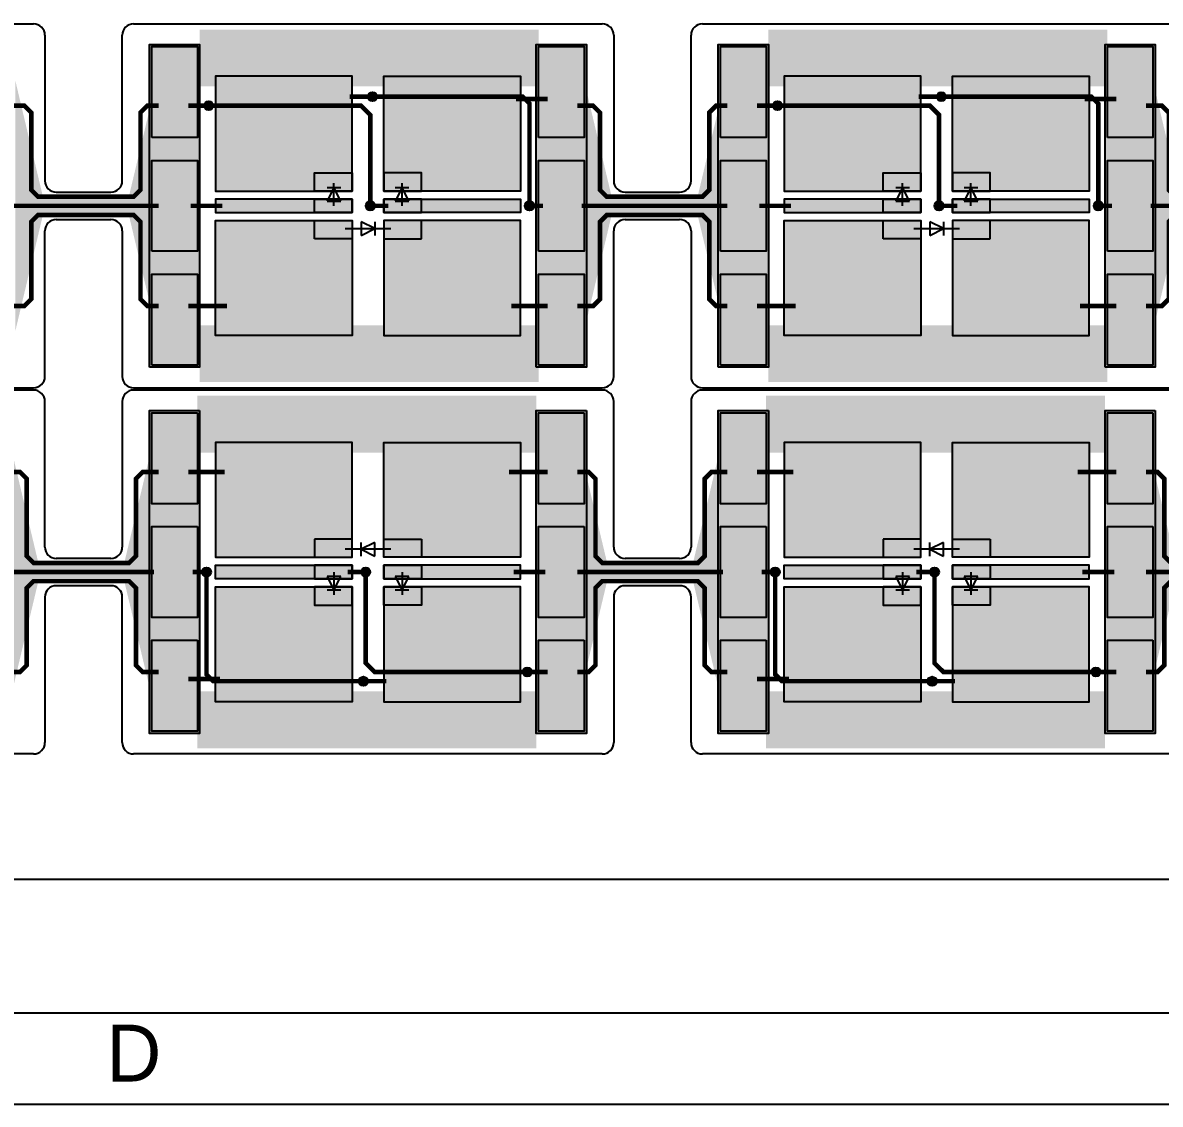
# Model space of a CAD drawing. Extents: x 1822 to 2392, y 725 to 1125.
# Drawn here: x 2037.5 to 2087.5, y 725.2 to 772.8 of the extents above; entities that cross this region are included whole.
import ezdxf

# ---------------------------------------------------------------- set-up
doc = ezdxf.new("R2010")
doc.units = 0
doc.header["$LTSCALE"] = 0.2
doc.layers.get('0').update_dxf_attribs({"linetype": 'CONTINUOUS'})
for name, color, linetype in [('BS', 1, 'CONTINUOUS'), ('Durchsteiger', 3, 'CONTINUOUS'), ('LED', 7, 'CONTINUOUS'), ('LS', 5, 'CONTINUOUS'), ('Rand', 6, 'CONTINUOUS')]:
    doc.layers.add(name, color=color, linetype=linetype)

# ---------------------------------------------------------------- blocks, each defined once
blk = doc.blocks.new('A2Q')
blk.add_line((570, 4), (4, 4))
blk.add_lwpolyline([(0, 0), (570, 0), (570, 400), (0, 400)], close=True)
blk.add_text('D', height=2.5).set_placement((219, 1))

msp = doc.modelspace()

# ---------------------------------------------------------------- hatches: boundary and pattern name
at = {"layer": 'BS'}
h = msp.add_hatch(color=256, dxfattribs=at)
h.paths.add_polyline_path([(2045.2, 771.7), (2043.2, 771.7), (2043.2, 767.7), (2045.2, 767.7)])
h.paths.add_polyline_path([(2045.2, 766.7), (2043.2, 766.7), (2043.2, 762.7), (2045.2, 762.7)])
h.paths.add_polyline_path([(2045.2, 761.7), (2043.2, 761.7), (2043.2, 757.7), (2045.2, 757.7)])
h = msp.add_hatch(color=256, dxfattribs=at)
h.paths.add_polyline_path([(2062.2, 771.7), (2060.2, 771.7), (2060.2, 767.7), (2062.2, 767.7)])
h.paths.add_polyline_path([(2062.2, 766.7), (2060.2, 766.7), (2060.2, 762.7), (2062.2, 762.7)])
h.paths.add_polyline_path([(2062.2, 761.7), (2060.2, 761.7), (2060.2, 757.7), (2062.2, 757.7)])
h = msp.add_hatch(color=256, dxfattribs=at)
h.paths.add_polyline_path([(2070.2, 771.7), (2068.2, 771.7), (2068.2, 767.7), (2070.2, 767.7)])
h.paths.add_polyline_path([(2070.2, 766.7), (2068.2, 766.7), (2068.2, 762.7), (2070.2, 762.7)])
h.paths.add_polyline_path([(2070.2, 761.7), (2068.2, 761.7), (2068.2, 757.7), (2070.2, 757.7)])
h = msp.add_hatch(color=256, dxfattribs=at)
h.paths.add_polyline_path([(2087.2, 771.7), (2085.2, 771.7), (2085.2, 767.7), (2087.2, 767.7)])
h.paths.add_polyline_path([(2087.2, 766.7), (2085.2, 766.7), (2085.2, 762.7), (2087.2, 762.7)])
h.paths.add_polyline_path([(2087.2, 761.7), (2085.2, 761.7), (2085.2, 757.7), (2087.2, 757.7)])
h = msp.add_hatch(color=256, dxfattribs=at)
h.paths.add_polyline_path([(2046, 770.4), (2046, 765.35), (2050.35, 765.35), (2050.35, 766.15), (2052, 766.15), (2052, 770.4)])
h.paths.add_polyline_path([(2046, 765), (2046, 764.4), (2050.35, 764.4), (2050.35, 765)])
h.paths.add_polyline_path([(2046, 764.05), (2046, 759), (2052, 759), (2052, 763.25), (2050.35, 763.25), (2050.35, 764.05)])
h.paths.add_polyline_path([(2055.05, 764.05), (2055.05, 763.25), (2053.4, 763.25), (2053.4, 759), (2059.4, 759), (2059.4, 764.05)])
h.paths.add_polyline_path([(2055.05, 765), (2055.05, 764.4), (2059.4, 764.4), (2059.4, 765)])
h.paths.add_polyline_path([(2053.4, 770.4), (2053.4, 766.15), (2055.05, 766.15), (2055.05, 765.35), (2059.4, 765.35), (2059.4, 770.4)])
h.paths.add_polyline_path([(2053.4, 766.15), (2053.4, 765.35), (2054.125, 765.35), (2054.2, 765.5), (2054.275, 765.35), (2055.05, 765.35), (2055.05, 766.15)], flags=17)
h.paths.add_polyline_path([(2053.4, 765), (2053.4, 764.4), (2055.05, 764.4), (2055.05, 765), (2054.45, 765), (2054.5, 764.9), (2053.9, 764.9), (2053.95, 765)])
h.paths.add_polyline_path([(2053.4, 764.05), (2053.4, 763.25), (2055.05, 763.25), (2055.05, 764.05)], flags=17)
h.paths.add_polyline_path([(2050.35, 764.05), (2050.35, 763.25), (2052, 763.25), (2052, 764.05)], flags=16)
h.paths.add_polyline_path([(2050.35, 765), (2050.35, 764.4), (2052, 764.4), (2052, 765), (2051.45, 765), (2051.5, 764.9), (2050.9, 764.9), (2050.95, 765)])
h.paths.add_polyline_path([(2050.35, 766.15), (2050.35, 765.35), (2051.125, 765.35), (2051.2, 765.5), (2051.275, 765.35), (2052, 765.35), (2052, 766.15)], flags=17)
h = msp.add_hatch(color=256, dxfattribs=at)
h.paths.add_polyline_path([(2071, 770.4), (2071, 765.35), (2075.35, 765.35), (2075.35, 766.15), (2077, 766.15), (2077, 770.4)])
h.paths.add_polyline_path([(2071, 765), (2071, 764.4), (2075.35, 764.4), (2075.35, 765)])
h.paths.add_polyline_path([(2071, 764.05), (2071, 759), (2077, 759), (2077, 763.25), (2075.35, 763.25), (2075.35, 764.05)])
h.paths.add_polyline_path([(2080.05, 764.05), (2080.05, 763.25), (2078.4, 763.25), (2078.4, 759), (2084.4, 759), (2084.4, 764.05)])
h.paths.add_polyline_path([(2080.05, 765), (2080.05, 764.4), (2084.4, 764.4), (2084.4, 765)])
h.paths.add_polyline_path([(2078.4, 770.4), (2078.4, 766.15), (2080.05, 766.15), (2080.05, 765.35), (2084.4, 765.35), (2084.4, 770.4)])
h.paths.add_polyline_path([(2078.4, 766.15), (2078.4, 765.35), (2079.125, 765.35), (2079.2, 765.5), (2079.275, 765.35), (2080.05, 765.35), (2080.05, 766.15)], flags=17)
h.paths.add_polyline_path([(2078.4, 765), (2078.4, 764.4), (2080.05, 764.4), (2080.05, 765), (2079.45, 765), (2079.5, 764.9), (2078.9, 764.9), (2078.95, 765)])
h.paths.add_polyline_path([(2078.4, 764.05), (2078.4, 763.25), (2080.05, 763.25), (2080.05, 764.05)], flags=17)
h.paths.add_polyline_path([(2075.35, 764.05), (2075.35, 763.25), (2077, 763.25), (2077, 764.05)], flags=16)
h.paths.add_polyline_path([(2075.35, 765), (2075.35, 764.4), (2077, 764.4), (2077, 765), (2076.45, 765), (2076.5, 764.9), (2075.9, 764.9), (2075.95, 765)])
h.paths.add_polyline_path([(2075.35, 766.15), (2075.35, 765.35), (2076.125, 765.35), (2076.2, 765.5), (2076.275, 765.35), (2077, 765.35), (2077, 766.15)], flags=17)
h = msp.add_hatch(color=256, dxfattribs=at)
h.paths.add_polyline_path([(2043.2, 741.6), (2045.2, 741.6), (2045.2, 745.6), (2043.2, 745.6)])
h.paths.add_polyline_path([(2043.2, 746.6), (2045.2, 746.6), (2045.2, 750.6), (2043.2, 750.6)])
h.paths.add_polyline_path([(2043.2, 751.6), (2045.2, 751.6), (2045.2, 755.6), (2043.2, 755.6)])
h = msp.add_hatch(color=256, dxfattribs=at)
h.paths.add_polyline_path([(2060.2, 741.6), (2062.2, 741.6), (2062.2, 745.6), (2060.2, 745.6)])
h.paths.add_polyline_path([(2060.2, 746.6), (2062.2, 746.6), (2062.2, 750.6), (2060.2, 750.6)])
h.paths.add_polyline_path([(2060.2, 751.6), (2062.2, 751.6), (2062.2, 755.6), (2060.2, 755.6)])
h = msp.add_hatch(color=256, dxfattribs=at)
h.paths.add_polyline_path([(2068.2, 741.6), (2070.2, 741.6), (2070.2, 745.6), (2068.2, 745.6)])
h.paths.add_polyline_path([(2068.2, 746.6), (2070.2, 746.6), (2070.2, 750.6), (2068.2, 750.6)])
h.paths.add_polyline_path([(2068.2, 751.6), (2070.2, 751.6), (2070.2, 755.6), (2068.2, 755.6)])
h = msp.add_hatch(color=256, dxfattribs=at)
h.paths.add_polyline_path([(2085.2, 741.6), (2087.2, 741.6), (2087.2, 745.6), (2085.2, 745.6)])
h.paths.add_polyline_path([(2085.2, 746.6), (2087.2, 746.6), (2087.2, 750.6), (2085.2, 750.6)])
h.paths.add_polyline_path([(2085.2, 751.6), (2087.2, 751.6), (2087.2, 755.6), (2085.2, 755.6)])
h = msp.add_hatch(color=256, dxfattribs=at)
h.paths.add_polyline_path([(2059.4, 742.9), (2059.4, 747.95), (2055.05, 747.95), (2055.05, 747.15), (2053.4, 747.15), (2053.4, 742.9)])
h.paths.add_polyline_path([(2059.4, 748.3), (2059.4, 748.9), (2055.05, 748.9), (2055.05, 748.3)])
h.paths.add_polyline_path([(2059.4, 749.25), (2059.4, 754.3), (2053.4, 754.3), (2053.4, 750.05), (2055.05, 750.05), (2055.05, 749.25)])
h.paths.add_polyline_path([(2050.35, 749.25), (2050.35, 750.05), (2052, 750.05), (2052, 754.3), (2046, 754.3), (2046, 749.25)])
h.paths.add_polyline_path([(2050.35, 748.3), (2050.35, 748.9), (2046, 748.9), (2046, 748.3)])
h.paths.add_polyline_path([(2052, 742.9), (2052, 747.15), (2050.35, 747.15), (2050.35, 747.95), (2046, 747.95), (2046, 742.9)])
h.paths.add_polyline_path([(2052, 747.15), (2052, 747.95), (2051.275, 747.95), (2051.2, 747.8), (2051.125, 747.95), (2050.35, 747.95), (2050.35, 747.15)], flags=17)
h.paths.add_polyline_path([(2052, 748.3), (2052, 748.9), (2050.35, 748.9), (2050.35, 748.3), (2050.95, 748.3), (2050.9, 748.4), (2051.5, 748.4), (2051.45, 748.3)])
h.paths.add_polyline_path([(2052, 749.25), (2052, 750.05), (2050.35, 750.05), (2050.35, 749.25)], flags=17)
h.paths.add_polyline_path([(2055.05, 749.25), (2055.05, 750.05), (2053.4, 750.05), (2053.4, 749.25)], flags=16)
h.paths.add_polyline_path([(2055.05, 748.3), (2055.05, 748.9), (2053.4, 748.9), (2053.4, 748.3), (2053.95, 748.3), (2053.9, 748.4), (2054.5, 748.4), (2054.45, 748.3)])
h.paths.add_polyline_path([(2055.05, 747.15), (2055.05, 747.95), (2054.275, 747.95), (2054.2, 747.8), (2054.125, 747.95), (2053.4, 747.95), (2053.4, 747.15)], flags=17)
h = msp.add_hatch(color=256, dxfattribs=at)
h.paths.add_polyline_path([(2084.4, 742.9), (2084.4, 747.95), (2080.05, 747.95), (2080.05, 747.15), (2078.4, 747.15), (2078.4, 742.9)])
h.paths.add_polyline_path([(2084.4, 748.3), (2084.4, 748.9), (2080.05, 748.9), (2080.05, 748.3)])
h.paths.add_polyline_path([(2084.4, 749.25), (2084.4, 754.3), (2078.4, 754.3), (2078.4, 750.05), (2080.05, 750.05), (2080.05, 749.25)])
h.paths.add_polyline_path([(2075.35, 749.25), (2075.35, 750.05), (2077, 750.05), (2077, 754.3), (2071, 754.3), (2071, 749.25)])
h.paths.add_polyline_path([(2075.35, 748.3), (2075.35, 748.9), (2071, 748.9), (2071, 748.3)])
h.paths.add_polyline_path([(2077, 742.9), (2077, 747.15), (2075.35, 747.15), (2075.35, 747.95), (2071, 747.95), (2071, 742.9)])
h.paths.add_polyline_path([(2077, 747.15), (2077, 747.95), (2076.275, 747.95), (2076.2, 747.8), (2076.125, 747.95), (2075.35, 747.95), (2075.35, 747.15)], flags=17)
h.paths.add_polyline_path([(2077, 748.3), (2077, 748.9), (2075.35, 748.9), (2075.35, 748.3), (2075.95, 748.3), (2075.9, 748.4), (2076.5, 748.4), (2076.45, 748.3)])
h.paths.add_polyline_path([(2077, 749.25), (2077, 750.05), (2075.35, 750.05), (2075.35, 749.25)], flags=17)
h.paths.add_polyline_path([(2080.05, 749.25), (2080.05, 750.05), (2078.4, 750.05), (2078.4, 749.25)], flags=16)
h.paths.add_polyline_path([(2080.05, 748.3), (2080.05, 748.9), (2078.4, 748.9), (2078.4, 748.3), (2078.95, 748.3), (2078.9, 748.4), (2079.5, 748.4), (2079.45, 748.3)])
h.paths.add_polyline_path([(2080.05, 747.15), (2080.05, 747.95), (2079.275, 747.95), (2079.2, 747.8), (2079.125, 747.95), (2078.4, 747.95), (2078.4, 747.15)], flags=17)
at = {"layer": 'Durchsteiger'}
for points in [[(2052.9, 769.7, 1), (2052.9, 769.3, 1)], [(2077.9, 769.7, 1), (2077.9, 769.3, 1)], [(2045.7, 769.3, 1), (2045.7, 768.9, 1)], [(2070.7, 769.3, 1), (2070.7, 768.9, 1)], [(2052.8, 764.9, 1), (2052.8, 764.5, 1)], [(2059.8, 764.9, 1), (2059.8, 764.5, 1)], [(2077.8, 764.9, 1), (2077.8, 764.5, 1)], [(2084.8, 764.9, 1), (2084.8, 764.5, 1)], [(2045.6, 748.4, 1), (2045.6, 748.8, 1)], [(2052.6, 748.4, 1), (2052.6, 748.8, 1)], [(2070.6, 748.4, 1), (2070.6, 748.8, 1)], [(2077.6, 748.4, 1), (2077.6, 748.8, 1)], [(2059.7, 744, 1), (2059.7, 744.4, 1)], [(2084.7, 744, 1), (2084.7, 744.4, 1)], [(2052.5, 743.6, 1), (2052.5, 744, 1)], [(2077.5, 743.6, 1), (2077.5, 744, 1)]]:
    msp.add_hatch(color=256, dxfattribs=at).paths.add_polyline_path(points)
at = {"layer": 'LS'}
for points in [[(2045.3, 771.8), (2043.1, 771.8), (2043.1, 757.6), (2045.3, 757.6)], [(2062.3, 771.8), (2060.1, 771.8), (2060.1, 757.6), (2062.3, 757.6)], [(2070.3, 771.8), (2068.1, 771.8), (2068.1, 757.6), (2070.3, 757.6)], [(2087.3, 771.8), (2085.1, 771.8), (2085.1, 757.6), (2087.3, 757.6)], [(2045.3, 755.7), (2043.1, 755.7), (2043.1, 741.5), (2045.3, 741.5)], [(2062.3, 755.7), (2060.1, 755.7), (2060.1, 741.5), (2062.3, 741.5)], [(2070.3, 755.7), (2068.1, 755.7), (2068.1, 741.5), (2070.3, 741.5)], [(2087.3, 755.7), (2085.1, 755.7), (2085.1, 741.5), (2087.3, 741.5)]]:
    msp.add_hatch(color=256, dxfattribs=at).paths.add_polyline_path(points)

# ---------------------------------------------------------------- linework, layer by layer
at = {"layer": 'BS'}
for p, q in [((2052.6, 764.7), (2052.8, 764.7)), ((2052.7, 764.6), (2052.7, 764.8)), ((2077.6, 764.7), (2077.8, 764.7)), ((2077.7, 764.6), (2077.7, 764.8)), ((2052.8, 748.6), (2052.6, 748.6)), ((2052.7, 748.7), (2052.7, 748.5)), ((2077.8, 748.6), (2077.6, 748.6)), ((2077.7, 748.7), (2077.7, 748.5))]:
    msp.add_line(p, q, dxfattribs=at)
for points in [[(2043.2, 767.7), (2043.2, 771.7), (2045.2, 771.7), (2045.2, 767.7)], [(2060.2, 767.7), (2060.2, 771.7), (2062.2, 771.7), (2062.2, 767.7)], [(2068.2, 767.7), (2068.2, 771.7), (2070.2, 771.7), (2070.2, 767.7)], [(2085.2, 767.7), (2085.2, 771.7), (2087.2, 771.7), (2087.2, 767.7)], [(2052, 765.35), (2052, 770.4), (2046, 770.4), (2046, 765.35)], [(2053.4, 765.35), (2053.4, 770.4), (2059.4, 770.4), (2059.4, 765.35)], [(2077, 765.35), (2077, 770.4), (2071, 770.4), (2071, 765.35)], [(2078.4, 765.35), (2078.4, 770.4), (2084.4, 770.4), (2084.4, 765.35)], [(2043.2, 762.7), (2043.2, 766.7), (2045.2, 766.7), (2045.2, 762.7)], [(2060.2, 762.7), (2060.2, 766.7), (2062.2, 766.7), (2062.2, 762.7)], [(2068.2, 762.7), (2068.2, 766.7), (2070.2, 766.7), (2070.2, 762.7)], [(2085.2, 762.7), (2085.2, 766.7), (2087.2, 766.7), (2087.2, 762.7)], [(2050.35, 765.35), (2050.35, 766.15), (2052, 766.15), (2052, 765.35)], [(2055.05, 765.35), (2055.05, 766.15), (2053.4, 766.15), (2053.4, 765.35)], [(2075.35, 765.35), (2075.35, 766.15), (2077, 766.15), (2077, 765.35)], [(2080.05, 765.35), (2080.05, 766.15), (2078.4, 766.15), (2078.4, 765.35)], [(2052, 764.4), (2052, 765), (2046, 765), (2046, 764.4)], [(2050.35, 764.4), (2050.35, 765), (2052, 765), (2052, 764.4)], [(2055.05, 764.4), (2055.05, 765), (2053.4, 765), (2053.4, 764.4)], [(2053.4, 764.4), (2053.4, 765), (2059.4, 765), (2059.4, 764.4)], [(2077, 764.4), (2077, 765), (2071, 765), (2071, 764.4)], [(2075.35, 764.4), (2075.35, 765), (2077, 765), (2077, 764.4)], [(2080.05, 764.4), (2080.05, 765), (2078.4, 765), (2078.4, 764.4)], [(2078.4, 764.4), (2078.4, 765), (2084.4, 765), (2084.4, 764.4)], [(2052, 764.05), (2052, 759), (2046, 759), (2046, 764.05)], [(2050.35, 763.25), (2050.35, 764.05), (2052, 764.05), (2052, 763.25)], [(2055.05, 763.25), (2055.05, 764.05), (2053.4, 764.05), (2053.4, 763.25)], [(2053.4, 764.05), (2053.4, 759), (2059.4, 759), (2059.4, 764.05)], [(2077, 764.05), (2077, 759), (2071, 759), (2071, 764.05)], [(2075.35, 763.25), (2075.35, 764.05), (2077, 764.05), (2077, 763.25)], [(2080.05, 763.25), (2080.05, 764.05), (2078.4, 764.05), (2078.4, 763.25)], [(2078.4, 764.05), (2078.4, 759), (2084.4, 759), (2084.4, 764.05)], [(2043.2, 757.7), (2043.2, 761.7), (2045.2, 761.7), (2045.2, 757.7)], [(2060.2, 757.7), (2060.2, 761.7), (2062.2, 761.7), (2062.2, 757.7)], [(2068.2, 757.7), (2068.2, 761.7), (2070.2, 761.7), (2070.2, 757.7)], [(2085.2, 757.7), (2085.2, 761.7), (2087.2, 761.7), (2087.2, 757.7)], [(2045.2, 755.6), (2045.2, 751.6), (2043.2, 751.6), (2043.2, 755.6)], [(2062.2, 755.6), (2062.2, 751.6), (2060.2, 751.6), (2060.2, 755.6)], [(2070.2, 755.6), (2070.2, 751.6), (2068.2, 751.6), (2068.2, 755.6)], [(2087.2, 755.6), (2087.2, 751.6), (2085.2, 751.6), (2085.2, 755.6)], [(2052, 749.25), (2052, 754.3), (2046, 754.3), (2046, 749.25)], [(2053.4, 749.25), (2053.4, 754.3), (2059.4, 754.3), (2059.4, 749.25)], [(2077, 749.25), (2077, 754.3), (2071, 754.3), (2071, 749.25)], [(2078.4, 749.25), (2078.4, 754.3), (2084.4, 754.3), (2084.4, 749.25)], [(2045.2, 750.6), (2045.2, 746.6), (2043.2, 746.6), (2043.2, 750.6)], [(2062.2, 750.6), (2062.2, 746.6), (2060.2, 746.6), (2060.2, 750.6)], [(2070.2, 750.6), (2070.2, 746.6), (2068.2, 746.6), (2068.2, 750.6)], [(2087.2, 750.6), (2087.2, 746.6), (2085.2, 746.6), (2085.2, 750.6)], [(2050.35, 750.05), (2050.35, 749.25), (2052, 749.25), (2052, 750.05)], [(2055.05, 750.05), (2055.05, 749.25), (2053.4, 749.25), (2053.4, 750.05)], [(2075.35, 750.05), (2075.35, 749.25), (2077, 749.25), (2077, 750.05)], [(2080.05, 750.05), (2080.05, 749.25), (2078.4, 749.25), (2078.4, 750.05)], [(2052, 748.9), (2052, 748.3), (2046, 748.3), (2046, 748.9)], [(2050.35, 748.9), (2050.35, 748.3), (2052, 748.3), (2052, 748.9)], [(2055.05, 748.9), (2055.05, 748.3), (2053.4, 748.3), (2053.4, 748.9)], [(2053.4, 748.9), (2053.4, 748.3), (2059.4, 748.3), (2059.4, 748.9)], [(2077, 748.9), (2077, 748.3), (2071, 748.3), (2071, 748.9)], [(2075.35, 748.9), (2075.35, 748.3), (2077, 748.3), (2077, 748.9)], [(2080.05, 748.9), (2080.05, 748.3), (2078.4, 748.3), (2078.4, 748.9)], [(2078.4, 748.9), (2078.4, 748.3), (2084.4, 748.3), (2084.4, 748.9)], [(2052, 747.95), (2052, 742.9), (2046, 742.9), (2046, 747.95)], [(2050.35, 747.95), (2050.35, 747.15), (2052, 747.15), (2052, 747.95)], [(2055.05, 747.95), (2055.05, 747.15), (2053.4, 747.15), (2053.4, 747.95)], [(2053.4, 747.95), (2053.4, 742.9), (2059.4, 742.9), (2059.4, 747.95)], [(2077, 747.95), (2077, 742.9), (2071, 742.9), (2071, 747.95)], [(2075.35, 747.95), (2075.35, 747.15), (2077, 747.15), (2077, 747.95)], [(2080.05, 747.95), (2080.05, 747.15), (2078.4, 747.15), (2078.4, 747.95)], [(2078.4, 747.95), (2078.4, 742.9), (2084.4, 742.9), (2084.4, 747.95)], [(2045.2, 745.6), (2045.2, 741.6), (2043.2, 741.6), (2043.2, 745.6)], [(2062.2, 745.6), (2062.2, 741.6), (2060.2, 741.6), (2060.2, 745.6)], [(2070.2, 745.6), (2070.2, 741.6), (2068.2, 741.6), (2068.2, 745.6)], [(2087.2, 745.6), (2087.2, 741.6), (2085.2, 741.6), (2085.2, 745.6)]]:
    msp.add_lwpolyline(points, close=True, dxfattribs=at)
at = {"layer": 'BS', "const_width": 0.2}
for points in [[(2051.9, 769.5), (2052.8, 769.5)], [(2059.2, 769.4), (2060.6, 769.4)], [(2076.9, 769.5), (2077.8, 769.5)], [(2084.2, 769.4), (2085.6, 769.4)], [(2036.9, 769.1), (2037.6, 769.1), (2037.9, 768.8), (2037.9, 765.4), (2038.2, 765.1), (2040.1, 765.1)], [(2040.1, 765.1), (2042.4, 765.1), (2042.7, 765.4), (2042.7, 768.8), (2043, 769.1), (2043.5, 769.1)], [(2045.6, 769.1), (2044.8, 769.1)], [(2061.9, 769.1), (2062.6, 769.1), (2062.9, 768.8), (2062.9, 765.4), (2063.2, 765.1), (2065.1, 765.1)], [(2065.1, 765.1), (2067.4, 765.1), (2067.7, 765.4), (2067.7, 768.8), (2068, 769.1), (2068.5, 769.1)], [(2070.6, 769.1), (2069.8, 769.1)], [(2086.9, 769.1), (2087.6, 769.1), (2087.9, 768.8), (2087.9, 765.4), (2088.2, 765.1), (2090.1, 765.1)], [(2037.1, 764.7), (2040.1, 764.7)], [(2040.1, 764.7), (2043.5, 764.7)], [(2044.9, 764.7), (2046.3, 764.7)], [(2052.9, 764.7), (2053.6, 764.7)], [(2059.9, 764.7), (2060.4, 764.7)], [(2062.1, 764.7), (2065.1, 764.7)], [(2065.1, 764.7), (2068.5, 764.7)], [(2069.9, 764.7), (2071.3, 764.7)], [(2077.9, 764.7), (2078.6, 764.7)], [(2084.9, 764.7), (2085.4, 764.7)], [(2087.1, 764.7), (2090.1, 764.7)], [(2036.9, 760.3), (2037.6, 760.3), (2037.9, 760.6), (2037.9, 764), (2038.2, 764.3), (2040.1, 764.3)], [(2040.1, 764.3), (2042.4, 764.3), (2042.7, 764), (2042.7, 760.6), (2043, 760.3), (2043.5, 760.3)], [(2061.9, 760.3), (2062.6, 760.3), (2062.9, 760.6), (2062.9, 764), (2063.2, 764.3), (2065.1, 764.3)], [(2065.1, 764.3), (2067.4, 764.3), (2067.7, 764), (2067.7, 760.6), (2068, 760.3), (2068.5, 760.3)], [(2086.9, 760.3), (2087.6, 760.3), (2087.9, 760.6), (2087.9, 764), (2088.2, 764.3), (2090.1, 764.3)], [(2044.8, 760.3), (2046.5, 760.3)], [(2059, 760.3), (2060.6, 760.3)], [(2069.8, 760.3), (2071.5, 760.3)], [(2084, 760.3), (2085.6, 760.3)], [(2040.3, 749), (2038, 749), (2037.7, 749.3), (2037.7, 752.7), (2037.4, 753), (2036.9, 753)], [(2043.5, 753), (2042.8, 753), (2042.5, 752.7), (2042.5, 749.3), (2042.2, 749), (2040.3, 749)], [(2046.4, 753), (2044.8, 753)], [(2060.6, 753), (2058.9, 753)], [(2065.3, 749), (2063, 749), (2062.7, 749.3), (2062.7, 752.7), (2062.4, 753), (2061.9, 753)], [(2068.5, 753), (2067.8, 753), (2067.5, 752.7), (2067.5, 749.3), (2067.2, 749), (2065.3, 749)], [(2071.4, 753), (2069.8, 753)], [(2085.6, 753), (2083.9, 753)], [(2090.3, 749), (2088, 749), (2087.7, 749.3), (2087.7, 752.7), (2087.4, 753), (2086.9, 753)], [(2040.3, 748.6), (2036.9, 748.6)], [(2043.3, 748.6), (2040.3, 748.6)], [(2045.5, 748.6), (2045, 748.6)], [(2052.5, 748.6), (2051.8, 748.6)], [(2060.5, 748.6), (2059.1, 748.6)], [(2065.3, 748.6), (2061.9, 748.6)], [(2068.3, 748.6), (2065.3, 748.6)], [(2070.5, 748.6), (2070, 748.6)], [(2077.5, 748.6), (2076.8, 748.6)], [(2085.5, 748.6), (2084.1, 748.6)], [(2090.3, 748.6), (2086.9, 748.6)], [(2040.3, 748.2), (2038, 748.2), (2037.7, 747.9), (2037.7, 744.5), (2037.4, 744.2), (2036.9, 744.2)], [(2043.5, 744.2), (2042.8, 744.2), (2042.5, 744.5), (2042.5, 747.9), (2042.2, 748.2), (2040.3, 748.2)], [(2065.3, 748.2), (2063, 748.2), (2062.7, 747.9), (2062.7, 744.5), (2062.4, 744.2), (2061.9, 744.2)], [(2068.5, 744.2), (2067.8, 744.2), (2067.5, 744.5), (2067.5, 747.9), (2067.2, 748.2), (2065.3, 748.2)], [(2090.3, 748.2), (2088, 748.2), (2087.7, 747.9), (2087.7, 744.5), (2087.4, 744.2), (2086.9, 744.2)], [(2059.8, 744.2), (2060.6, 744.2)], [(2084.8, 744.2), (2085.6, 744.2)], [(2046.2, 743.9), (2044.8, 743.9)], [(2053.5, 743.8), (2052.6, 743.8)], [(2071.2, 743.9), (2069.8, 743.9)], [(2078.5, 743.8), (2077.6, 743.8)]]:
    msp.add_lwpolyline(points, dxfattribs=at)
at = {"layer": 'Durchsteiger'}
for centre in [(2052.9, 769.5), (2077.9, 769.5), (2045.7, 769.1), (2070.7, 769.1), (2052.8, 764.7), (2059.8, 764.7), (2077.8, 764.7), (2084.8, 764.7), (2045.6, 748.6), (2052.6, 748.6), (2070.6, 748.6), (2077.6, 748.6), (2059.7, 744.2), (2084.7, 744.2), (2052.5, 743.8), (2077.5, 743.8)]:
    msp.add_circle(centre, 0.2, dxfattribs=at)
at = {"layer": 'LED'}
for p, q in [((2051.2, 765.5), (2050.9, 764.9)), ((2050.9, 765.5), (2051.5, 765.5)), ((2051.2, 764.7), (2051.2, 765.7)), ((2051.5, 764.9), (2051.2, 765.5)), ((2054.2, 765.5), (2053.9, 764.9)), ((2053.9, 765.5), (2054.5, 765.5)), ((2054.2, 764.7), (2054.2, 765.7)), ((2054.5, 764.9), (2054.2, 765.5)), ((2076.2, 765.5), (2075.9, 764.9)), ((2075.9, 765.5), (2076.5, 765.5)), ((2076.2, 764.7), (2076.2, 765.7)), ((2076.5, 764.9), (2076.2, 765.5)), ((2079.2, 765.5), (2078.9, 764.9)), ((2078.9, 765.5), (2079.5, 765.5)), ((2079.2, 764.7), (2079.2, 765.7)), ((2079.5, 764.9), (2079.2, 765.5)), ((2050.9, 764.9), (2051.5, 764.9)), ((2053.9, 764.9), (2054.5, 764.9)), ((2075.9, 764.9), (2076.5, 764.9)), ((2078.9, 764.9), (2079.5, 764.9)), ((2052.4, 764), (2052.4, 763.4)), ((2053, 763.7), (2052.4, 764)), ((2053, 764), (2053, 763.4)), ((2077.4, 764), (2077.4, 763.4)), ((2078, 763.7), (2077.4, 764)), ((2078, 764), (2078, 763.4)), ((2051.7, 763.7), (2053.7, 763.7)), ((2052.4, 763.4), (2053, 763.7)), ((2076.7, 763.7), (2078.7, 763.7)), ((2077.4, 763.4), (2078, 763.7)), ((2053.7, 749.6), (2051.7, 749.6)), ((2053, 749.9), (2052.4, 749.6)), ((2052.4, 749.3), (2052.4, 749.9)), ((2052.4, 749.6), (2053, 749.3)), ((2053, 749.3), (2053, 749.9)), ((2078.7, 749.6), (2076.7, 749.6)), ((2078, 749.9), (2077.4, 749.6)), ((2077.4, 749.3), (2077.4, 749.9)), ((2077.4, 749.6), (2078, 749.3)), ((2078, 749.3), (2078, 749.9)), ((2051.2, 748.6), (2051.2, 747.6)), ((2054.2, 748.6), (2054.2, 747.6)), ((2076.2, 748.6), (2076.2, 747.6)), ((2079.2, 748.6), (2079.2, 747.6)), ((2051.5, 748.4), (2050.9, 748.4)), ((2050.9, 748.4), (2051.2, 747.8)), ((2051.2, 747.8), (2051.5, 748.4)), ((2054.5, 748.4), (2053.9, 748.4)), ((2053.9, 748.4), (2054.2, 747.8)), ((2054.2, 747.8), (2054.5, 748.4)), ((2076.5, 748.4), (2075.9, 748.4)), ((2075.9, 748.4), (2076.2, 747.8)), ((2076.2, 747.8), (2076.5, 748.4)), ((2079.5, 748.4), (2078.9, 748.4)), ((2078.9, 748.4), (2079.2, 747.8)), ((2079.2, 747.8), (2079.5, 748.4)), ((2051.5, 747.8), (2050.9, 747.8)), ((2054.5, 747.8), (2053.9, 747.8)), ((2076.5, 747.8), (2075.9, 747.8)), ((2079.5, 747.8), (2078.9, 747.8))]:
    msp.add_line(p, q, dxfattribs=at)
at = {"layer": 'LS'}
for points in [[(2038.4, 764.7, 0.9, 11, 0), (2037.2, 764.7, 15, 15, 0)], [(2042.2, 764.7, 0.9, 11, 0), (2043.4, 764.7, 15, 15, 0)], [(2063.4, 764.7, 0.9, 11, 0), (2062.2, 764.7, 15, 15, 0)], [(2067.2, 764.7, 0.9, 11, 0), (2068.4, 764.7, 15, 15, 0)], [(2088.4, 764.7, 0.9, 11, 0), (2087.2, 764.7, 15, 15, 0)], [(2092.2, 764.7, 0.9, 11, 0), (2093.4, 764.7, 15, 15, 0)], [(2038.2, 748.6, 0.9, 11, 0), (2037, 748.6, 15, 15, 0)], [(2042, 748.6, 0.9, 11, 0), (2043.2, 748.6, 15, 15, 0)], [(2063.2, 748.6, 0.9, 11, 0), (2062, 748.6, 15, 15, 0)], [(2067, 748.6, 0.9, 11, 0), (2068.2, 748.6, 15, 15, 0)], [(2088.2, 748.6, 0.9, 11, 0), (2087, 748.6, 15, 15, 0)], [(2092, 748.6, 0.9, 11, 0), (2093.2, 748.6, 15, 15, 0)]]:
    msp.add_lwpolyline(points, format="xyseb", dxfattribs=at)
for points, const_width in [([(2045.3, 771.2), (2060.2, 771.2)], 2.5), ([(2070.3, 771.2), (2085.2, 771.2)], 2.5), ([(2053, 769.5), (2059.5, 769.5), (2059.8, 769.2), (2059.8, 765), (2059.8, 764.8)], 0.2), ([(2078, 769.5), (2084.5, 769.5), (2084.8, 769.2), (2084.8, 765), (2084.8, 764.8)], 0.2), ([(2045.8, 769.1), (2047.9, 769.1), (2052.4, 769.1), (2052.8, 768.7), (2052.8, 764.8)], 0.2), ([(2070.8, 769.1), (2072.9, 769.1), (2077.4, 769.1), (2077.8, 768.7), (2077.8, 764.8)], 0.2), ([(2038.4, 764.7), (2040.1, 764.7)], 0.9), ([(2040.1, 764.7), (2042.2, 764.7)], 0.9), ([(2063.4, 764.7), (2065.1, 764.7)], 0.9), ([(2065.1, 764.7), (2067.2, 764.7)], 0.9), ([(2045.3, 758.2), (2060.2, 758.2)], 2.5), ([(2070.3, 758.2), (2085.2, 758.2)], 2.5), ([(2060.1, 755.1), (2045.2, 755.1)], 2.5), ([(2085.1, 755.1), (2070.2, 755.1)], 2.5), ([(2040.3, 748.6), (2038.2, 748.6)], 0.9), ([(2042, 748.6), (2040.3, 748.6)], 0.9), ([(2065.3, 748.6), (2063.2, 748.6)], 0.9), ([(2067, 748.6), (2065.3, 748.6)], 0.9), ([(2052.4, 743.8), (2045.9, 743.8), (2045.6, 744.1), (2045.6, 748.3), (2045.6, 748.5)], 0.2), ([(2059.6, 744.2), (2057.5, 744.2), (2053, 744.2), (2052.6, 744.6), (2052.6, 748.5)], 0.2), ([(2077.4, 743.8), (2070.9, 743.8), (2070.6, 744.1), (2070.6, 748.3), (2070.6, 748.5)], 0.2), ([(2084.6, 744.2), (2082.5, 744.2), (2078, 744.2), (2077.6, 744.6), (2077.6, 748.5)], 0.2), ([(2060.1, 742.1), (2045.2, 742.1)], 2.5), ([(2085.1, 742.1), (2070.2, 742.1)], 2.5)]:
    msp.add_lwpolyline(points, dxfattribs=dict(at, const_width=const_width))
for points in [[(2043.1, 757.6), (2043.1, 771.8), (2045.3, 771.8), (2045.3, 757.6)], [(2060.1, 757.6), (2060.1, 771.8), (2062.3, 771.8), (2062.3, 757.6)], [(2068.1, 757.6), (2068.1, 771.8), (2070.3, 771.8), (2070.3, 757.6)], [(2085.1, 757.6), (2085.1, 771.8), (2087.3, 771.8), (2087.3, 757.6)], [(2045.3, 755.7), (2045.3, 741.5), (2043.1, 741.5), (2043.1, 755.7)], [(2062.3, 755.7), (2062.3, 741.5), (2060.1, 741.5), (2060.1, 755.7)], [(2070.3, 755.7), (2070.3, 741.5), (2068.1, 741.5), (2068.1, 755.7)], [(2087.3, 755.7), (2087.3, 741.5), (2085.1, 741.5), (2085.1, 755.7)]]:
    msp.add_lwpolyline(points, close=True, dxfattribs=at)
at = {"layer": 'Rand'}
for p, q in [((2017.4, 772.7), (2038, 772.7)), ((2042.4, 772.7), (2063, 772.7)), ((2067.4, 772.7), (2088, 772.7)), ((2038.5, 772.2), (2038.5, 765.8)), ((2041.9, 765.8), (2041.9, 772.2)), ((2063.5, 772.2), (2063.5, 765.8)), ((2066.9, 765.8), (2066.9, 772.2)), ((2039, 765.3), (2040.1, 765.3)), ((2039, 765.3), (2040.1, 765.3)), ((2040.1, 765.3), (2041.4, 765.3)), ((2040.1, 765.3), (2041.4, 765.3)), ((2064, 765.3), (2065.1, 765.3)), ((2064, 765.3), (2065.1, 765.3)), ((2065.1, 765.3), (2066.4, 765.3)), ((2065.1, 765.3), (2066.4, 765.3)), ((2039, 764.1), (2040.1, 764.1)), ((2039, 764.1), (2040.1, 764.1)), ((2040.1, 764.1), (2041.4, 764.1)), ((2040.1, 764.1), (2041.4, 764.1)), ((2064, 764.1), (2065.1, 764.1)), ((2064, 764.1), (2065.1, 764.1)), ((2065.1, 764.1), (2066.4, 764.1)), ((2065.1, 764.1), (2066.4, 764.1)), ((2038.5, 757.2), (2038.5, 763.6)), ((2041.9, 763.6), (2041.9, 757.2)), ((2063.5, 757.2), (2063.5, 763.6)), ((2066.9, 763.6), (2066.9, 757.2)), ((2017.4, 756.7), (2038, 756.7)), ((2038, 756.6), (2017.4, 756.6)), ((2042.4, 756.7), (2063, 756.7)), ((2063, 756.6), (2042.4, 756.6)), ((2067.4, 756.7), (2088, 756.7)), ((2088, 756.6), (2067.4, 756.6)), ((2038.5, 749.7), (2038.5, 756.1)), ((2041.9, 756.1), (2041.9, 749.7)), ((2063.5, 749.7), (2063.5, 756.1)), ((2066.9, 756.1), (2066.9, 749.7)), ((2040.3, 749.2), (2039, 749.2)), ((2040.3, 749.2), (2039, 749.2)), ((2041.4, 749.2), (2040.3, 749.2)), ((2041.4, 749.2), (2040.3, 749.2)), ((2065.3, 749.2), (2064, 749.2)), ((2065.3, 749.2), (2064, 749.2)), ((2066.4, 749.2), (2065.3, 749.2)), ((2066.4, 749.2), (2065.3, 749.2)), ((2040.3, 748), (2039, 748)), ((2040.3, 748), (2039, 748)), ((2041.4, 748), (2040.3, 748)), ((2041.4, 748), (2040.3, 748)), ((2065.3, 748), (2064, 748)), ((2065.3, 748), (2064, 748)), ((2066.4, 748), (2065.3, 748)), ((2066.4, 748), (2065.3, 748)), ((2038.5, 747.5), (2038.5, 741.1)), ((2041.9, 741.1), (2041.9, 747.5)), ((2063.5, 747.5), (2063.5, 741.1)), ((2066.9, 741.1), (2066.9, 747.5)), ((2038, 740.6), (2017.4, 740.6)), ((2063, 740.6), (2042.4, 740.6)), ((2088, 740.6), (2067.4, 740.6))]:
    msp.add_line(p, q, dxfattribs=at)
msp.add_lwpolyline([(1879, 735.1), (2379, 735.1), (2379, 1035.1), (1879, 1035.1)], close=True, dxfattribs=at)
for centre, start, end in [((2038, 772.2), 0, 90), ((2042.4, 772.2), 90, 180), ((2063, 772.2), 0, 90), ((2067.4, 772.2), 90, 180), ((2039, 765.8), 180, 270), ((2041.4, 765.8), 270, 0), ((2064, 765.8), 180, 270), ((2066.4, 765.8), 270, 0), ((2039, 763.6), 90, 180), ((2041.4, 763.6), 0, 90), ((2064, 763.6), 90, 180), ((2066.4, 763.6), 0, 90), ((2038, 757.2), 270, 0), ((2042.4, 757.2), 180, 270), ((2063, 757.2), 270, 0), ((2067.4, 757.2), 180, 270), ((2038, 756.1), 0, 90), ((2042.4, 756.1), 90, 180), ((2063, 756.1), 0, 90), ((2067.4, 756.1), 90, 180), ((2039, 749.7), 180, 270), ((2041.4, 749.7), 270, 0), ((2064, 749.7), 180, 270), ((2066.4, 749.7), 270, 0), ((2039, 747.5), 90, 180), ((2041.4, 747.5), 0, 90), ((2064, 747.5), 90, 180), ((2066.4, 747.5), 0, 90), ((2038, 741.1), 270, 0), ((2042.4, 741.1), 180, 270), ((2063, 741.1), 270, 0), ((2067.4, 741.1), 180, 270)]:
    msp.add_arc(centre, 0.5, start, end, dxfattribs=at)

# ---------------------------------------------------------------- block references
at = {"layer": 'LS'}
msp.add_blockref('A2Q', (1822.2, 725.2), dxfattribs=at)

doc.saveas('drawing.dxf')
